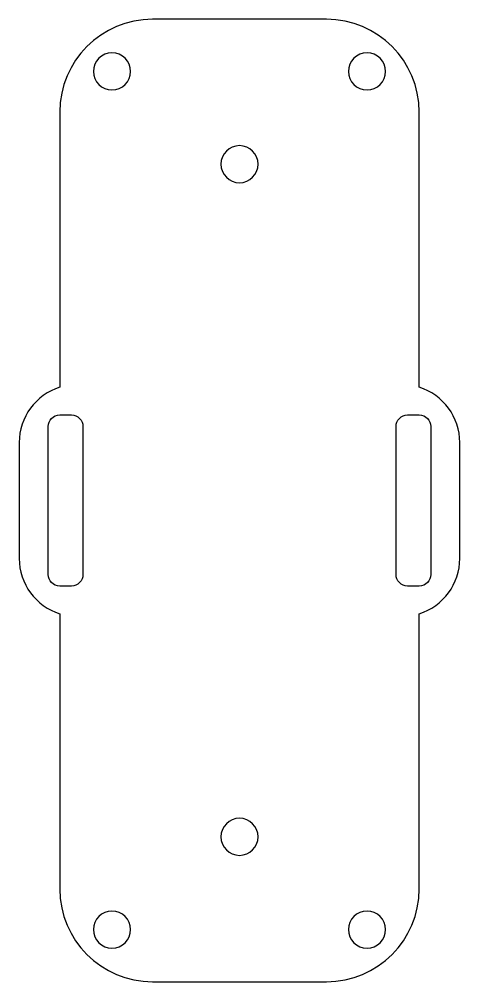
# Model space of a CAD drawing. Header units: millimetres. Extents: x 252 to 360, y 278 to 514.
import ezdxf

# ---------------------------------------------------------------- set-up
doc = ezdxf.new("R2010")
doc.units = ezdxf.units.MM
doc.header["$MEASUREMENT"] = 0

# ---------------------------------------------------------------- blocks, each defined once
blk = doc.blocks.new('block 2')
at = {"color": 7, "lineweight": 25, "true_color": 0xffffff}
blk.add_open_spline([(344.27, 414.07), (344.27, 414.07), (344.27, 377.93), (344.27, 377.93), (344.27, 376.36), (345.54, 375.09), (347.1, 375.09), (347.1, 375.09), (349.94, 375.09), (349.94, 375.09), (351.5, 375.09), (352.77, 376.36), (352.77, 377.93), (352.77, 377.93), (352.77, 414.07), (352.77, 414.07), (352.77, 415.64), (351.5, 416.91), (349.94, 416.91), (349.94, 416.91), (347.1, 416.91), (347.1, 416.91), (345.54, 416.91), (344.27, 415.64), (344.27, 414.07)], degree=3, knots=[0, 0, 0, 0, 1, 1, 1, 2, 2, 2, 3, 3, 3, 4, 4, 4, 5, 5, 5, 6, 6, 6, 7, 7, 7, 8, 8, 8, 8], dxfattribs=at)
blk = doc.blocks.new('block 3')
at = {"color": 7, "lineweight": 25, "true_color": 0xffffff}
blk.add_open_spline([(262.06, 490.96), (262.06, 503.48), (272.22, 513.64), (284.74, 513.64), (284.74, 513.64), (327.26, 513.64), (327.26, 513.64), (339.78, 513.64), (349.94, 503.48), (349.94, 490.96), (349.94, 490.96), (349.94, 423.69), (349.94, 423.69), (355.84, 421.84), (359.86, 416.36), (359.86, 410.17), (359.86, 410.17), (359.86, 381.83), (359.86, 381.83), (359.86, 375.64), (355.84, 370.16), (349.94, 368.31), (349.94, 368.31), (349.94, 301.04), (349.94, 301.04), (349.94, 288.52), (339.78, 278.36), (327.26, 278.36), (327.26, 278.36), (284.74, 278.36), (284.74, 278.36), (272.22, 278.36), (262.06, 288.52), (262.06, 301.04), (262.06, 301.04), (262.06, 368.31), (262.06, 368.31), (256.16, 370.16), (252.14, 375.64), (252.14, 381.83), (252.14, 381.83), (252.14, 410.17), (252.14, 410.17), (252.14, 416.36), (256.16, 421.84), (262.06, 423.69), (262.06, 423.69), (262.06, 490.96), (262.06, 490.96)], degree=3, knots=[0, 0, 0, 0, 1, 1, 1, 2, 2, 2, 3, 3, 3, 4, 4, 4, 5, 5, 5, 6, 6, 6, 7, 7, 7, 8, 8, 8, 9, 9, 9, 10, 10, 10, 11, 11, 11, 12, 12, 12, 13, 13, 13, 14, 14, 14, 15, 15, 15, 16, 16, 16, 16], dxfattribs=at)
blk = doc.blocks.new('block 4')
at = {"color": 7, "lineweight": 25, "true_color": 0xffffff}
blk.add_open_spline([(264.9, 416.91), (264.9, 416.91), (262.06, 416.91), (262.06, 416.91), (260.5, 416.91), (259.23, 415.64), (259.23, 414.07), (259.23, 414.07), (259.23, 377.93), (259.23, 377.93), (259.23, 376.36), (260.5, 375.09), (262.06, 375.09), (262.06, 375.09), (264.9, 375.09), (264.9, 375.09), (266.46, 375.09), (267.73, 376.36), (267.73, 377.93), (267.73, 377.93), (267.73, 414.07), (267.73, 414.07), (267.73, 415.64), (266.46, 416.91), (264.9, 416.91)], degree=3, knots=[0, 0, 0, 0, 1, 1, 1, 2, 2, 2, 3, 3, 3, 4, 4, 4, 5, 5, 5, 6, 6, 6, 7, 7, 7, 8, 8, 8, 8], dxfattribs=at)
blk = doc.blocks.new('block 5')
at = {"color": 7, "lineweight": 25, "true_color": 0xffffff}
blk.add_open_spline([(301.46, 313.8), (301.46, 316.3), (303.5, 318.33), (306, 318.33), (308.5, 318.33), (310.54, 316.3), (310.54, 313.8), (310.54, 311.29), (308.5, 309.26), (306, 309.26), (303.5, 309.26), (301.46, 311.29), (301.46, 313.8), (301.46, 313.8), (301.46, 313.8), (301.46, 313.8)], degree=3, knots=[0, 0, 0, 0, 1, 1, 1, 2, 2, 2, 3, 3, 3, 4, 4, 4, 5, 5, 5, 5], dxfattribs=at)
blk = doc.blocks.new('block 6')
at = {"color": 7, "lineweight": 25, "true_color": 0xffffff}
blk.add_open_spline([(301.46, 478.2), (301.46, 480.71), (303.5, 482.74), (306, 482.74), (308.5, 482.74), (310.54, 480.71), (310.54, 478.2), (310.54, 475.7), (308.5, 473.67), (306, 473.67), (303.5, 473.67), (301.46, 475.7), (301.46, 478.2), (301.46, 478.2), (301.46, 478.2), (301.46, 478.2)], degree=3, knots=[0, 0, 0, 0, 1, 1, 1, 2, 2, 2, 3, 3, 3, 4, 4, 4, 5, 5, 5, 5], dxfattribs=at)
blk = doc.blocks.new('block 7')
at = {"color": 7, "lineweight": 25, "true_color": 0xffffff}
blk.add_open_spline([(270.28, 291.12), (270.28, 293.62), (272.31, 295.65), (274.82, 295.65), (277.32, 295.65), (279.35, 293.62), (279.35, 291.12), (279.35, 288.61), (277.32, 286.58), (274.82, 286.58), (272.31, 286.58), (270.28, 288.61), (270.28, 291.12), (270.28, 291.12), (270.28, 291.12), (270.28, 291.12)], degree=3, knots=[0, 0, 0, 0, 1, 1, 1, 2, 2, 2, 3, 3, 3, 4, 4, 4, 5, 5, 5, 5], dxfattribs=at)
blk = doc.blocks.new('block 8')
at = {"color": 7, "lineweight": 25, "true_color": 0xffffff}
blk.add_open_spline([(332.65, 291.12), (332.65, 293.62), (334.68, 295.65), (337.18, 295.65), (339.69, 295.65), (341.72, 293.62), (341.72, 291.12), (341.72, 288.61), (339.69, 286.58), (337.18, 286.58), (334.68, 286.58), (332.65, 288.61), (332.65, 291.12), (332.65, 291.12), (332.65, 291.12), (332.65, 291.12)], degree=3, knots=[0, 0, 0, 0, 1, 1, 1, 2, 2, 2, 3, 3, 3, 4, 4, 4, 5, 5, 5, 5], dxfattribs=at)
blk = doc.blocks.new('block 9')
at = {"color": 7, "lineweight": 25, "true_color": 0xffffff}
blk.add_open_spline([(270.28, 500.88), (270.28, 503.39), (272.31, 505.42), (274.82, 505.42), (277.32, 505.42), (279.35, 503.39), (279.35, 500.88), (279.35, 498.38), (277.32, 496.35), (274.82, 496.35), (272.31, 496.35), (270.28, 498.38), (270.28, 500.88), (270.28, 500.88), (270.28, 500.88), (270.28, 500.88)], degree=3, knots=[0, 0, 0, 0, 1, 1, 1, 2, 2, 2, 3, 3, 3, 4, 4, 4, 5, 5, 5, 5], dxfattribs=at)
blk = doc.blocks.new('block 10')
at = {"color": 7, "lineweight": 25, "true_color": 0xffffff}
blk.add_open_spline([(332.65, 500.88), (332.65, 503.39), (334.68, 505.42), (337.18, 505.42), (339.69, 505.42), (341.72, 503.39), (341.72, 500.88), (341.72, 498.38), (339.69, 496.35), (337.18, 496.35), (334.68, 496.35), (332.65, 498.38), (332.65, 500.88), (332.65, 500.88), (332.65, 500.88), (332.65, 500.88)], degree=3, knots=[0, 0, 0, 0, 1, 1, 1, 2, 2, 2, 3, 3, 3, 4, 4, 4, 5, 5, 5, 5], dxfattribs=at)

msp = doc.modelspace()

# ---------------------------------------------------------------- block references
for name in ['block 3', 'block 9', 'block 10', 'block 6', 'block 4', 'block 2', 'block 5', 'block 7', 'block 8']:
    msp.add_blockref(name, (0, 0))

doc.saveas('drawing.dxf')
